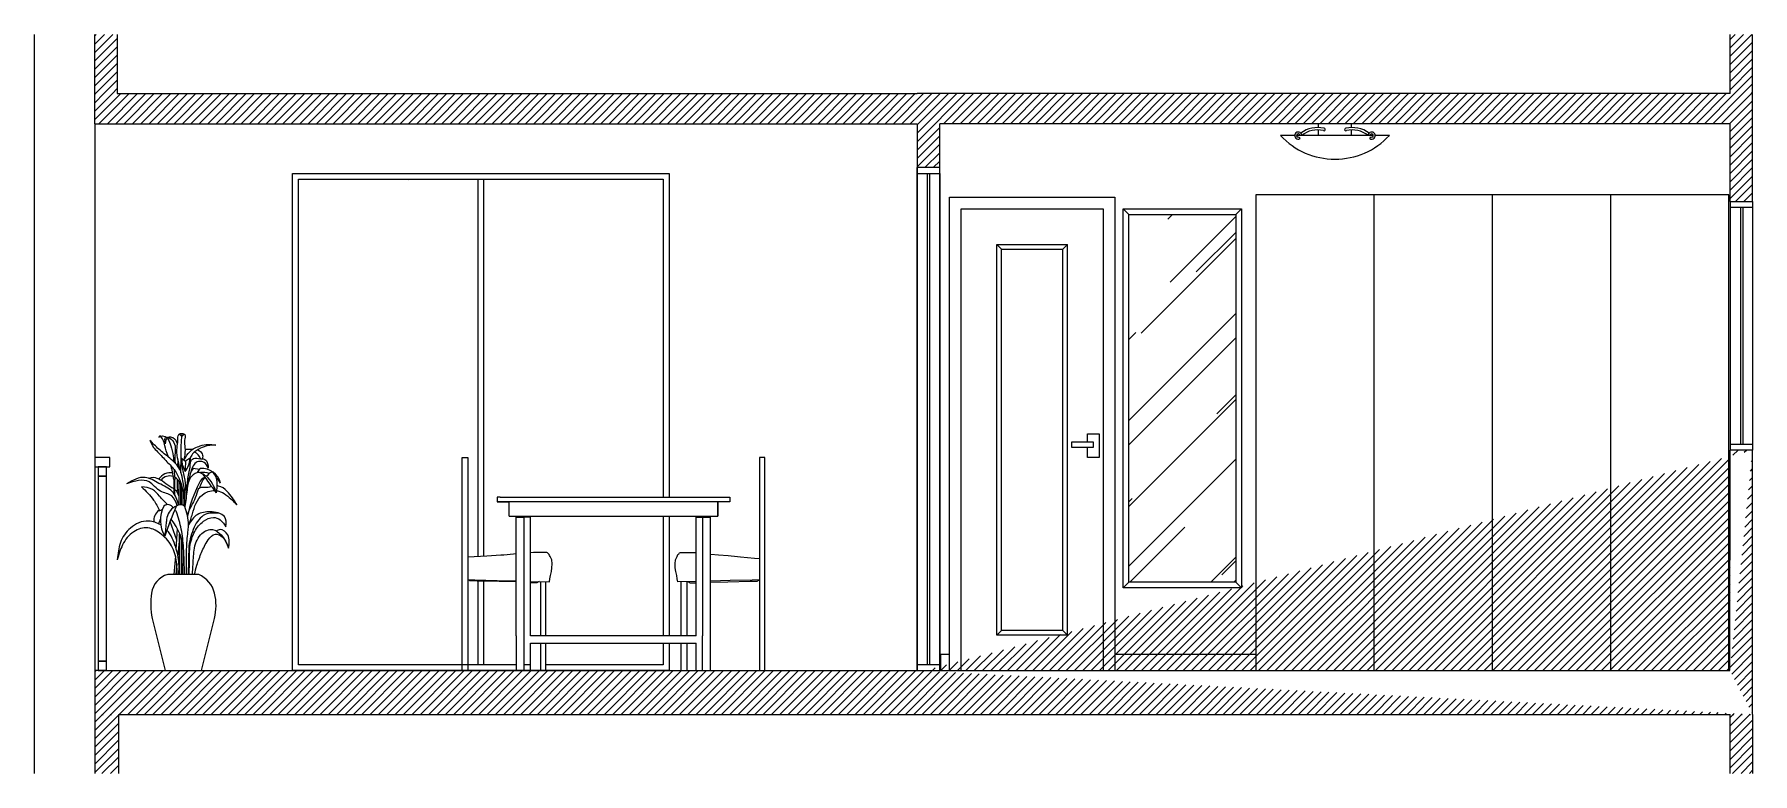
# Model space of a CAD drawing. Header units: inches. Extents: x 342 to 2540, y 601 to 2289.
# Drawn here: x 342 to 1068, y 1569 to 1881 of the extents above; entities that cross this region are included whole.
import ezdxf

# ---------------------------------------------------------------- set-up
doc = ezdxf.new("R2010")
doc.units = ezdxf.units.IN
doc.header["$MEASUREMENT"] = 0
doc.layers.get('0').update_dxf_attribs({"color": 140})
for name, color, linetype, lineweight in [('A-ANNO-DIMS', 3, 'Continuous', 18), ('A-DETL-MBND', 140, 'Continuous', 18), ('A-DOOR-FULL', 2, 'Continuous', 25), ('A-FURN', 8, 'Continuous', 18), ('battiscopa e pavimento', 6, 'Continuous', 13)]:
    doc.layers.add(name, color=color, linetype=linetype, lineweight=lineweight)
doc.layers.add('FINESTRE', color=4, linetype='Continuous')

msp = doc.modelspace()

# ---------------------------------------------------------------- hatches: boundary and pattern name
h = msp.add_hatch()
h.set_pattern_fill('ANSI31', color=1, scale=20)
h.paths.add_polyline_path([(376.8, 1881.08), (367.31, 1881.08), (367.3, 1856.08), (376.8, 1856.08)])
h = msp.add_hatch()
h.set_pattern_fill('ANSI31', color=1, scale=20)
h.paths.add_polyline_path([(1068.2, 1881.04), (1058.69, 1881.08), (1058.69, 1856.08), (1068.2, 1856.08)])
h = msp.add_hatch()
h.set_pattern_fill('ANSI31', color=1, scale=20)
edge = h.paths.add_edge_path()
edge.add_line((372.23, 1612.36), (718.33, 1612.36))
edge.add_line((372.23, 1612.36), (367.3, 1612.36))
edge.add_line((367.3, 1612.36), (367.3, 1593.86))
edge.add_line((367.3, 1593.87), (1068.2, 1593.87))
edge.add_line((715, 1612.36), (1058.6, 1612.36))
edge.add_line((1068.2, 1593.87), (1068.2, 1705.53))
edge.add_line((1058.6, 1612.36), (1058.69, 1705.53))
edge.add_line((1058.69, 1705.53), (1068.19, 1705.53))
h = msp.add_hatch()
h.set_pattern_fill('ANSI31', color=1, scale=20)
h.paths.add_polyline_path([(377.31, 1593.87), (367.3, 1593.87), (367.3, 1593.86), (367.3, 1568.86), (377.31, 1568.86)])
h = msp.add_hatch()
h.set_pattern_fill('ANSI31', color=1, scale=20)
h.paths.add_polyline_path([(1068.2, 1593.87), (1058.69, 1593.87), (1058.69, 1568.86), (1068.2, 1568.86)])
at = {"layer": 'A-ANNO-DIMS'}
h = msp.add_hatch(dxfattribs=at)
h.set_pattern_fill('ANSI31', color=1, scale=20)
h.paths.add_polyline_path([(1068.19, 1856.08), (715, 1856.08), (367.3, 1856.08), (367.3, 1843.36), (715, 1843.36), (715, 1824.86), (724.5, 1824.86), (724.5, 1843.36), (1058.69, 1843.36), (1058.69, 1824.86), (1058.69, 1810.46), (1068.19, 1810.46), (1068.19, 1824.86)])
h = msp.add_hatch(dxfattribs=at)
h.set_pattern_fill('ANSI31', color=1, scale=20)
edge = h.paths.add_edge_path()
edge.add_line((367.3, 1593.86), (1068.2, 1593.86))
edge.add_line((715, 1593.87), (1068.2, 1593.87))
at = {"layer": 'battiscopa e pavimento'}
h = msp.add_hatch(dxfattribs=at)
h.set_pattern_fill('AR-RROOF', color=256, scale=1.424819, angle=45, style=0)
h.set_pattern_definition([(45, (-744951.09, -295037.378), (30.7085711, 81.889523), [542.855972, -72.380796, 180.95199, -36.190398]), (45, (-744929.85, -294990.547), (-59.625809, 8.444857), [108.571194, -11.942831, 217.142389, -27.142799]), (45, (-744960.046, -295002.83), (115.9248561, 150.2160939), [289.523185, -50.6665574, 144.761593, -36.190398])])
h.paths.add_polyline_path([(804.5, 1804.96), (849.7, 1804.96), (849.7, 1649.76), (804.5, 1649.76)])

# ---------------------------------------------------------------- linework, layer by layer
for p, q in [((367.31, 1843.36), (367.31, 1881.08)), ((376.8, 1881.08), (376.8, 1856.08)), ((1058.69, 1856.08), (1058.69, 1881.08)), ((1068.2, 1856.04), (1068.2, 1881.04)), ((1068.19, 1810.46), (1068.2, 1856.08)), ((715, 1843.36), (715, 1824.86)), ((1058.7, 1810.46), (1058.69, 1843.36)), ((1058.6, 1612.36), (1058.69, 1705.53)), ((1068.2, 1593.87), (1068.2, 1705.53)), ((372.23, 1612.36), (367.3, 1612.36)), ((367.31, 1612.36), (367.31, 1568.86)), ((377.31, 1593.86), (377.31, 1568.86)), ((1058.69, 1568.86), (1058.69, 1593.86)), ((1068.2, 1593.87), (1068.2, 1568.86))]:
    msp.add_line(p, q)
at = {"color": 120}
msp.add_line((367.31, 1843.36), (367.31, 1612.36), dxfattribs=at)
msp.add_lwpolyline([(341.73, 1568.86), (341.73, 1881.08)], dxfattribs=at)
at = {"layer": 'A-DETL-MBND'}
for p, q in [((376.8, 1856.08), (715, 1856.08)), ((1058.69, 1856.08), (715, 1856.08)), ((367.3, 1843.36), (715, 1843.36)), ((1058.69, 1843.36), (724.5, 1843.36)), ((724.5, 1824.86), (724.5, 1843.36)), ((715, 1612.36), (1058.6, 1612.36)), ((377.31, 1593.87), (1058.69, 1593.87))]:
    msp.add_line(p, q, dxfattribs=at)
msp.add_lwpolyline([(372.23, 1612.36), (718.33, 1612.36)], dxfattribs=at)
at = {"layer": 'A-DOOR-FULL'}
for p, q in [((733.59, 1612.36), (733.59, 1807.36)), ((733.59, 1807.36), (793.59, 1807.36)), ((793.59, 1807.36), (793.59, 1612.36)), ((750.59, 1790.36), (748.59, 1792.36)), ((748.59, 1627.36), (748.59, 1792.36)), ((748.59, 1792.36), (778.59, 1792.36)), ((750.59, 1629.36), (750.59, 1790.36)), ((750.59, 1790.36), (776.59, 1790.36)), ((776.59, 1790.36), (778.59, 1792.36)), ((776.59, 1629.36), (776.59, 1790.36)), ((778.59, 1627.36), (778.59, 1792.36)), ((750.59, 1629.36), (748.59, 1627.36)), ((778.59, 1627.36), (748.59, 1627.36)), ((776.59, 1629.36), (750.59, 1629.36)), ((776.59, 1629.36), (778.59, 1627.36))]:
    msp.add_line(p, q, dxfattribs=at)
for points in [[(728.59, 1612.36), (728.59, 1812.36), (798.59, 1812.36)], [(798.59, 1812.36), (798.59, 1612.36)], [(786.94, 1708.79), (786.94, 1712.36), (791.94, 1712.36), (791.94, 1702.36), (786.94, 1702.36), (786.94, 1706.79)]]:
    msp.add_lwpolyline(points, dxfattribs=at)
for points in [[(780.25, 1706.79), (789.45, 1706.79), (789.45, 1708.79), (780.25, 1708.79)], [(373.66, 1702.43), (367.3, 1702.43), (367.3, 1698.43), (373.66, 1698.43)], [(372.23, 1698.43), (368.74, 1698.43), (368.74, 1694.43), (372.23, 1694.43)], [(372.23, 1694.43), (368.74, 1694.43), (368.74, 1616.36), (372.23, 1616.36)], [(372.23, 1616.36), (368.74, 1616.36), (368.74, 1612.36), (372.23, 1612.36)]]:
    msp.add_lwpolyline(points, close=True, dxfattribs=at)
at = {"layer": 'A-FURN'}
for p, q in [((874.57, 1838.36), (868.6, 1838.36)), ((907.82, 1838.36), (875.37, 1838.36)), ((884.6, 1841.73), (884.6, 1843.36)), ((898.6, 1843.36), (884.6, 1843.36)), ((884.6, 1838.36), (884.6, 1840.73)), ((898.6, 1841.73), (898.6, 1843.36)), ((898.6, 1838.36), (898.6, 1840.73)), ((914.6, 1838.36), (908.62, 1838.36)), ((908.11, 1813.36), (908.11, 1612.36)), ((958.11, 1813.36), (958.11, 1612.36)), ((1008.11, 1813.36), (1008.11, 1612.36)), ((804.5, 1804.96), (802.1, 1807.36)), ((849.7, 1804.96), (852.1, 1807.36)), ((402.42, 1701.53), (402.19, 1698.39)), ((403.9, 1702.16), (404.26, 1699.45)), ((403.9, 1702.16), (405.66, 1700.79)), ((407.27, 1701.94), (405.66, 1700.79)), ((407.27, 1701.94), (407.7, 1702.16)), ((522.62, 1612.36), (522.62, 1702.36, 100)), ((522.62, 1702.36, 100), (524.98, 1702.36, 100)), ((524.98, 1702.36, 100), (524.98, 1612.36)), ((648.25, 1702.36), (648.25, 1612.36)), ((650.61, 1702.36), (648.25, 1702.36)), ((650.61, 1612.36), (650.61, 1702.36)), ((401.15, 1693.07), (400.64, 1693.13)), ((400.64, 1693.13), (400.74, 1687.1)), ((401.15, 1686.44), (401.15, 1693.07)), ((404.26, 1699.45), (405.43, 1696.47)), ((408.82, 1697.71), (408.08, 1696.55)), ((411.55, 1697.35), (408.82, 1697.71)), ((410.65, 1696.04), (411.84, 1697.71)), ((402.84, 1692.25), (402.84, 1682.3)), ((403.5, 1692.04), (403.5, 1682.39)), ((404.02, 1690.37), (404.09, 1682.32)), ((404.8, 1687.56), (404.89, 1682.02)), ((405.39, 1681.69), (405.39, 1687.5)), ((405.84, 1687.68), (405.84, 1685.24)), ((401.97, 1667.44), (399.09, 1675.28)), ((401.73, 1663.71), (402.27, 1672.3)), ((624.25, 1677.22), (627.53, 1677.22)), ((627.53, 1677.22), (627.53, 1677.59)), ((403.18, 1669.84), (402.33, 1661.33)), ((403.15, 1652.96), (403.15, 1669.96)), ((403.84, 1668.2), (403.76, 1652.96)), ((406.98, 1665.03), (406.77, 1652.96)), ((401.41, 1660.68), (400.76, 1652.96)), ((401.93, 1657.42), (401.48, 1652.96)), ((404.43, 1652.96), (404.64, 1662.44)), ((411.22, 1652.96), (398.11, 1652.96)), ((804.5, 1649.76), (802.1, 1647.36)), ((849.7, 1649.76), (852.1, 1647.36)), ((391.53, 1634.4), (397.03, 1612.36)), ((412.32, 1612.36), (417.83, 1634.4)), ((555.66, 1624.01, -100), (555.66, 1612.36, -100)), ((558.02, 1612.36, -100), (558.02, 1624.01, -100)), ((615.21, 1612.36), (615.21, 1624.01)), ((617.57, 1624.01), (617.57, 1612.36))]:
    msp.add_line(p, q, dxfattribs=at)
at = {"layer": 'A-FURN', "lineweight": 0}
for p, q in [((538.66, 1685.64), (537.39, 1685.64)), ((537.39, 1685.64), (537.39, 1683.62)), ((538.66, 1685.64), (542.5, 1685.64)), ((542.5, 1685.64), (548.53, 1685.64)), ((546.51, 1685.64), (554.37, 1685.64)), ((554.37, 1685.64), (563.87, 1685.64)), ((563.87, 1685.64), (574.64, 1685.64)), ((574.64, 1685.64), (586.15, 1685.64)), ((586.15, 1685.64), (593.09, 1685.64)), ((593.09, 1685.64), (604.79, 1685.64)), ((604.79, 1685.64), (615.38, 1685.64)), ((615.38, 1685.64), (624.89, 1685.64)), ((624.43, 1685.64), (630.46, 1685.64)), ((624.89, 1685.64), (632.74, 1685.64)), ((630.46, 1685.64), (634.29, 1685.64)), ((634.29, 1685.64), (635.76, 1685.64)), ((635.76, 1685.64), (635.76, 1683.62)), ((538.66, 1683.62), (537.39, 1683.62)), ((537.39, 1683.62), (538.66, 1683.62)), ((542.5, 1683.62), (538.66, 1683.62)), ((542.5, 1683.62), (538.66, 1683.62)), ((538.66, 1683.62), (542.5, 1683.62)), ((548.53, 1683.62), (542.5, 1683.62)), ((542.5, 1677.59), (542.5, 1683.62)), ((548.53, 1683.62), (542.5, 1683.62)), ((554.37, 1683.62), (546.51, 1683.62)), ((554.37, 1683.62), (546.51, 1683.62)), ((563.87, 1683.62), (554.37, 1683.62)), ((574.64, 1683.62), (563.87, 1683.62)), ((586.15, 1683.62), (574.64, 1683.62)), ((593.09, 1683.62), (586.15, 1683.62)), ((593.09, 1683.62), (586.15, 1683.62)), ((604.79, 1683.62), (593.09, 1683.62)), ((615.38, 1683.62), (604.79, 1683.62)), ((624.89, 1683.62), (615.38, 1683.62)), ((630.46, 1683.62), (624.43, 1683.62)), ((632.74, 1683.62), (624.89, 1683.62)), ((634.29, 1683.62), (630.46, 1683.62)), ((630.64, 1677.59), (630.64, 1683.62)), ((630.64, 1683.62), (630.64, 1677.59)), ((635.76, 1683.62), (634.29, 1683.62)), ((542.5, 1677.59), (543.6, 1677.59)), ((542.5, 1677.59), (630.64, 1677.59)), ((545.43, 1677.59), (545.43, 1677.22)), ((545.43, 1627.12), (545.43, 1677.22)), ((545.43, 1677.22), (548.71, 1677.22)), ((551.46, 1677.22), (548.71, 1677.22)), ((548.71, 1677.22), (548.71, 1627.12)), ((551.46, 1677.22), (551.46, 1677.59)), ((551.46, 1627.12), (551.46, 1677.22)), ((621.51, 1677.22), (621.51, 1677.59)), ((621.51, 1677.59), (621.51, 1677.22)), ((621.51, 1627.12), (621.51, 1677.22)), ((621.51, 1677.22), (624.25, 1677.22)), ((624.25, 1677.22), (624.25, 1627.12)), ((627.53, 1627.12), (627.53, 1677.22)), ((545.43, 1627.12), (545.43, 1624.01)), ((545.43, 1624.01), (545.43, 1612.36)), ((548.71, 1627.12), (548.71, 1624.01)), ((548.71, 1624.01), (548.71, 1612.36)), ((551.46, 1612.36), (551.46, 1624.01)), ((621.51, 1612.36), (621.51, 1624.01)), ((624.25, 1624.01), (624.25, 1627.12)), ((624.25, 1612.36), (624.25, 1624.01)), ((627.53, 1612.36), (627.53, 1627.12)), ((624.93, 1612.36), (624.93, 1612.36)), ((624.93, 1612.36), (624.93, 1612.36))]:
    msp.add_line(p, q, dxfattribs=at)
at = {"layer": 'A-FURN'}
for points in [[(1058.11, 1612.36), (1058.11, 1813.36), (858.11, 1813.36), (858.11, 1612.36)], [(802.1, 1647.36), (802.1, 1807.36), (852.1, 1807.36), (852.1, 1647.36)], [(804.5, 1649.76), (804.5, 1804.96), (849.7, 1804.96), (849.7, 1649.76)]]:
    msp.add_lwpolyline(points, close=True, dxfattribs=at)
at = {"layer": 'A-FURN', "lineweight": 0}
for points in [[(545.43, 1661.64), (544.26, 1661.56), (540.28, 1661.19), (538.95, 1661.06), (533, 1660.69), (524.95, 1660.28)], [(551.46, 1650.03), (559.5, 1649.83), (559.71, 1651.11), (559.93, 1652.56), (560.34, 1654.2), (560.56, 1655.84), (560.6, 1657.49), (560.46, 1659.14), (559.76, 1660.62), (559.59, 1660.98), (559.42, 1661.36), (559.06, 1661.73), (558.88, 1661.92), (558.71, 1662.11), (558.35, 1662.3), (557.97, 1662.31), (552.7, 1662.29), (551.46, 1662.17)], [(621.51, 1650.02), (613.73, 1649.83), (613.52, 1651.11), (613.3, 1652.56), (612.9, 1654.2), (612.67, 1655.84), (612.63, 1657.49), (612.77, 1659.14), (613.47, 1660.62), (613.64, 1660.98), (613.82, 1661.36), (614.17, 1661.73), (614.35, 1661.92), (614.53, 1662.11), (614.89, 1662.3), (615.26, 1662.31), (620.53, 1662.29), (621.51, 1662.19)], [(627.53, 1661.58), (627.8, 1661.56)], [(627.8, 1661.56), (630.94, 1661.24), (635.01, 1660.95), (638.98, 1660.58), (640.31, 1660.43), (646.24, 1659.86), (648.25, 1659.72)], [(555.12, 1649.94), (554.19, 1649.41), (554.19, 1649.41), (551.46, 1649.49)], [(618.12, 1649.94), (619.04, 1649.41), (619.04, 1649.41), (621.51, 1649.48)], [(627.8, 1650.18), (627.53, 1650.17)], [(627.53, 1649.66), (627.79, 1649.67)], [(621.51, 1627.12), (590.9, 1627.12), (583.42, 1627.12), (583.42, 1627.12), (551.46, 1627.12)], [(551.46, 1624.01), (590.9, 1624.01), (621.51, 1624.01)]]:
    msp.add_lwpolyline(points, dxfattribs=at)
for points in [[(545.43, 1649.84, 50.66), (538.3, 1649.95, 142.17), (528.9, 1650.21, 242.17), (525.89, 1650.29, 274.14), (525.89, 1650.29, 274.14), (524.96, 1650.82, 274.14), (527.97, 1650.74, 242.17), (537.37, 1650.48, 142.17), (545.43, 1650.35, 46.75)], [(627.8, 1649.67, 0), (634.92, 1649.84, 0), (644.32, 1650.1, 100), (647.33, 1650.18, 131.97), (647.33, 1650.18, 131.97), (648.25, 1650.71, 131.97), (645.25, 1650.63, 100), (635.85, 1650.37, 0), (627.8, 1650.18, 0)]]:
    msp.add_polyline3d(points, dxfattribs=at)
at = {"layer": 'A-FURN'}
for points in [[(555.66, 1649.93, 0), (555.66, 1627.12, -100)], [(558.02, 1627.12, -100), (558.02, 1649.87, 0)], [(615.21, 1627.12, 0), (615.21, 1649.87, 0)], [(617.57, 1649.93, 0), (617.57, 1627.12, 0)]]:
    msp.add_polyline3d(points, dxfattribs=at)
for centre, radius, start, end in [((891.6, 1859.81), 31.45, 223.00287, 316.99713), ((876.07, 1838.36), 1.5, 0, 300.80933), ((876.07, 1838.36), 0.7, 0, 300.80933), ((884.25, 1829.84), 11.9, 76.7103, 126.60279), ((884.26, 1830.17), 10.58, 76.32205, 129.24178), ((886.99, 1840.91), 0.514, 243.4206, 90), ((896.2, 1840.91), 0.514, 90, 296.5794), ((898.94, 1829.84), 11.9, 53.39721, 103.2897), ((898.93, 1830.17), 10.58, 50.75822, 103.67795), ((907.12, 1838.36), 1.5, 239.19067, 180), ((907.12, 1838.36), 0.7, 239.19067, 180), ((899.07, 1851.2), 26.34, 210.7004, 212.44081), ((884.12, 1851.2), 26.34, 327.55919, 329.2996)]:
    msp.add_arc(centre, radius, start, end, dxfattribs=at)
for centre, major_axis, start_param, end_param in [((402.36, 1709.82), (1.61, 1.61), 6.203441, 6.871665), ((405.82, 1709.82), (-1.61, 1.61), -0.5562, 0.079744), ((399.02, 1701.96), (-5.97, 5.97), 3.219003, 3.926415), ((453.88, 1696.12), (34.26, 34.26), 2.259666, 2.349042), ((407.47, 1700.29), (3.37, 3.37), 5.827291, 6.659456), ((399.51, 1689.51), (-4.56, 4.56), -0.893841, 0.149309), ((398.96, 1690.04), (-3.22, 3.22), -1.122909, 0.135767), ((397.67, 1688.8), (4.44, 4.44), 5.878581, 6.499046), ((420.05, 1691.37), (12.74, 12.74), 2.249468, 2.658306), ((416.44, 1689.15), (3.95, 3.95), 1.255291, 1.905952), ((423.57, 1686.3), (-8.79, 8.79), 0.104974, 0.527328), ((412.54, 1689.63), (5.74, 5.74), 5.737421, 7.155208), ((412.98, 1687.72), (-5.92, 5.92), -1.113102, -0.660054), ((403.25, 1683.01), (11.37, 11.37), 5.780863, 6.298446), ((412.98, 1687.72), (5.92, 5.92), 5.974085, 6.33973), ((473.22, 1661.2), (48.7, 48.7), 1.89947, 2.11384), ((397.03, 1676), (3.4, 3.4), 1.377404, 2.527825), ((394.42, 1682.28), (1.62, 1.62), 3.891129, 4.620321), ((407.56, 1675.84), (-8.89, 8.89), 0.285566, 1.343092), ((398.13, 1679.94), (-1.78, 1.78), 4.386146, 6.193449), ((628.07, 1589.09), (173, 173), 1.967249, 2.02267), ((404.96, 1675.22), (-5.24, 5.24), -0.121006, 0.768147), ((404.96, 1675.22), (-5.24, 5.24), -0.327975, -0.121006), ((401.29, 1679.28), (-0.433, 0.433), 4.194003, 6.428598), ((403.41, 1679.25), (-2.22, 2.22), -1.467778, -0.201839), ((376.86, 1672.02), (21.3, 21.3), 5.563706, 5.824618), ((366.66, 1684.85), (-20.92, 20.92), 3.569014, 3.634845), ((366.7, 1675.5), (21.81, 21.81), 5.291657, 5.492784), ((383.21, 1662.4), (-15.15, 15.15), 3.928695, 4.634124), ((400.63, 1643.85), (-6.68, 6.68), -0.516143, 0.655855), ((406.43, 1642.11), (8.39, 8.39), 5.74452, 6.652576), ((420.81, 1640.49), (21.15, 21.15), 2.202348, 2.561011), ((396.98, 1639.91), (-15.24, 15.24), 3.668913, 4.165838)]:
    msp.add_ellipse(centre, major_axis=major_axis, ratio=1, start_param=start_param, end_param=end_param, dxfattribs=at)
for points, knots in [([(390.61, 1709.62), (391.02, 1708.64), (391.77, 1706.82), (394.56, 1704.07), (397.57, 1700.73), (402.61, 1695.8), (403.93, 1690.83), (404.8, 1687.56)], [0, 0, 0, 0, 92.573214, 172.047738, 341.39342, 493.117512, 783.811165, 783.811165, 783.811165, 783.811165]), ([(405.39, 1687.5), (405.07, 1689.43), (404.52, 1692.73), (403.37, 1698.22), (399.08, 1702.12), (394.44, 1705.62), (391.82, 1708.36), (390.61, 1709.62)], [0, 0, 0, 0, 173.611636, 297.319719, 482.826727, 661.823934, 815.832375, 815.832375, 815.832375, 815.832375]), ([(398.35, 1702.6), (398.32, 1702.7), (397.79, 1704.32), (396.9, 1707.01), (396.55, 1709.53), (394.71, 1712.01), (394.41, 1711.16), (394.34, 1710.97)], [95.780412, 95.780412, 95.780412, 95.780412, 98.739212, 144.427722, 174.093191, 192.080964, 197.179984, 197.179984, 197.179984, 197.179984]), ([(394.34, 1710.97), (395.07, 1711.27), (396.17, 1711.73), (397.13, 1711.17), (397.42, 1710.93)], [0, 0, 0, 0, 21.302582, 32.237539, 32.237539, 32.237539, 32.237539]), ([(397.11, 1708.48), (396.96, 1709.51), (396.63, 1711.64), (400.3, 1710.03), (401.52, 1707.08), (401.09, 1703.54), (401.16, 1701.15), (401.21, 1700.07)], [0, 0, 0, 0, 23.231014, 47.89678, 79.502475, 117.702999, 149.80669, 149.80669, 149.80669, 149.80669]), ([(397.16, 1708.2), (397.3, 1709.4), (397.52, 1711.45), (401.04, 1710.92), (401.78, 1709.17), (402.24, 1708.09)], [0, 0, 0, 0, 87.53525, 149.028664, 246.783102, 246.783102, 246.783102, 246.783102]), ([(397.76, 1710.6), (397.88, 1710.48), (398.71, 1709.48), (399.65, 1706.95), (400.39, 1703.67), (400.57, 1701.4), (400.61, 1700.65)], [36.622956, 36.622956, 36.622956, 36.622956, 41.302582, 72.258034, 117.097748, 139.158066, 139.158066, 139.158066, 139.158066]), ([(403.21, 1697.33), (403.2, 1697.52), (403.09, 1699.2), (402.09, 1702.16), (401.87, 1706.23), (402.56, 1709.28), (402.27, 1712.13), (403.67, 1712.62), (404.23, 1712.56)], [5.22075, 5.22075, 5.22075, 5.22075, 10.816654, 54.707883, 96.555703, 127.145243, 151.049218, 166.979064, 166.979064, 166.979064, 166.979064]), ([(403.6, 1695.7), (403.63, 1696.37), (403.72, 1698.56), (403.8, 1702.06), (403.79, 1706.28), (403.83, 1708.45), (404.02, 1710.71), (404.23, 1712.56)], [0, 0, 0, 0, 19.816155, 64.427364, 105.427852, 135.252003, 147.740449, 147.740449, 147.740449, 147.740449]), ([(404.23, 1712.56), (404.65, 1712.43), (405.92, 1712.03), (404.92, 1709.23), (405.56, 1706.24), (405.39, 1703.33), (404.98, 1701.63), (404.9, 1701.3)], [0, 0, 0, 0, 34.684108, 105.494277, 196.765302, 322.37183, 351.918404, 351.918404, 351.918404, 351.918404]), ([(405.27, 1701.63), (405.9, 1702.77), (407.36, 1705.43), (411.3, 1707.29), (415.14, 1708.12), (417.33, 1707.74), (418.38, 1707.56)], [0, 0, 0, 0, 112.827124, 262.716684, 363.930122, 456.891404, 456.891404, 456.891404, 456.891404]), ([(418.38, 1707.56), (417.27, 1707.58), (415.02, 1707.61), (411.67, 1706.27), (408.79, 1704.52), (407.81, 1702.63), (407.46, 1701.96)], [0, 0, 0, 0, 97.318446, 195.999752, 316.251488, 382.055515, 382.055515, 382.055515, 382.055515]), ([(405.84, 1687.68), (405.78, 1689.41), (405.67, 1692.9), (404.25, 1697.61), (404.01, 1700.77), (403.9, 1702.16)], [0, 0, 0, 0, 151.629153, 307.435186, 430.544893, 430.544893, 430.544893, 430.544893]), ([(405.43, 1705.89), (406.38, 1705.89), (407.48, 1705.89), (408.58, 1705.89), (408.74, 1705.89)], [0, 0, 0, 0, 27.8, 32.453759, 32.453759, 32.453759, 32.453759]), ([(406.27, 1688.62), (406.31, 1690.03), (406.42, 1693.31), (407.7, 1697.73), (407.7, 1700.88), (407.7, 1702.16)], [0, 0, 0, 0, 123.885108, 289.121666, 401.400248, 401.400248, 401.400248, 401.400248]), ([(415.22, 1697.86), (414.78, 1698.86), (414.14, 1700.28), (411.95, 1700.8), (409.81, 1700.52), (407.94, 1697.25), (407.35, 1694.59), (406.94, 1692.72)], [0, 0, 0, 0, 88.72294, 126.717676, 190.850351, 263.69045, 434.719921, 434.719921, 434.719921, 434.719921]), ([(407.61, 1700.08), (407.98, 1700.86), (408.84, 1702.69), (411.35, 1701.66), (413.27, 1701.99), (415.08, 1700.64), (415.16, 1698.95), (415.22, 1697.86)], [0, 0, 0, 0, 67.098137, 156.548458, 188.348458, 238.105066, 330.220211, 330.220211, 330.220211, 330.220211]), ([(410.7, 1705.62), (410.76, 1705.6), (411.63, 1705.28), (413.06, 1704.12), (412.9, 1702.54), (412.83, 1701.83)], [51.768965, 51.768965, 51.768965, 51.768965, 53.823067, 78.173837, 98.198821, 98.198821, 98.198821, 98.198821]), ([(402.84, 1682.3), (402.13, 1684.4), (400.66, 1688.71), (394.4, 1691.18), (388.01, 1695.39), (383.31, 1692.75), (380.64, 1691.25)], [0, 0, 0, 0, 185.876678, 381.705685, 567.951329, 814.616284, 814.616284, 814.616284, 814.616284]), ([(402.05, 1682.17), (401.49, 1683.7), (400.3, 1687), (394.27, 1687.49), (389.93, 1694.22), (384.17, 1692.38), (380.64, 1691.25)], [0, 0, 0, 0, 132.936917, 286.724302, 467.492663, 752.255722, 752.255722, 752.255722, 752.255722]), ([(389.99, 1693.63), (390.37, 1693.77), (392.89, 1694.6), (396.65, 1691.9), (399.62, 1689.93), (400.71, 1689.22)], [3.653797, 3.653797, 3.653797, 3.653797, 15.498387, 81.271938, 120.132007, 120.132007, 120.132007, 120.132007]), ([(400.64, 1693.13), (400.54, 1693.88), (400.28, 1695.81), (399.84, 1697.66), (399.53, 1698.78)], [0, 0, 0, 0, 22.44393, 56.873836, 56.873836, 56.873836, 56.873836]), ([(400.78, 1697.32), (400.78, 1697.28), (400.82, 1696.55), (400.89, 1695.82), (401.15, 1693.07)], [171.912566, 171.912566, 171.912566, 171.912566, 173.013757, 193.476406, 193.476406, 193.476406, 193.476406]), ([(418.69, 1687.5), (417.36, 1689.26), (415.25, 1692.07), (411.97, 1697.1), (406.83, 1694.08), (406.26, 1688.24), (405.7, 1683.97), (405.39, 1681.69)], [0, 0, 0, 0, 205.345562, 327.99384, 439.898264, 617.874891, 823.49989, 823.49989, 823.49989, 823.49989]), ([(418.69, 1687.5), (419, 1689.13), (419.53, 1691.94), (417.47, 1696.99), (415.38, 1695.49), (414.38, 1694.12), (413.06, 1695.51), (412.09, 1695.84), (411.57, 1696.02)], [0, 0, 0, 0, 158.472711, 273.298666, 322.590044, 355.10108, 399.709869, 450.201763, 450.201763, 450.201763, 450.201763]), ([(386.98, 1689.99), (387.91, 1689.14), (389.78, 1687.42), (392.48, 1684.15), (393.89, 1681.53), (394.69, 1680.04)], [0, 0, 0, 0, 110.96959, 223.749243, 372.859202, 372.859202, 372.859202, 372.859202]), ([(397.94, 1682.45), (396.83, 1683.61), (394.8, 1685.76), (391.76, 1689.51), (388.66, 1689.82), (386.98, 1689.99)], [0, 0, 0, 0, 143.157114, 263.674996, 406.149415, 406.149415, 406.149415, 406.149415]), ([(416.79, 1690.05), (416.08, 1689.9), (414.3, 1689.52), (410.91, 1690.2), (410, 1684.64), (407.45, 1681.43), (406.64, 1678.38), (406.46, 1677.62)], [139.115808, 139.115808, 139.115808, 139.115808, 159.734412, 189.6309, 223.951885, 293.794923, 316.484737, 316.484737, 316.484737, 316.484737]), ([(406.92, 1674), (407.69, 1675.45), (408.84, 1679.92), (411.03, 1686.61), (416.14, 1688.5), (417.96, 1688.46)], [0, 0, 0, 0, 48.221572, 137.421796, 190.399545, 190.399545, 190.399545, 190.399545]), ([(418.85, 1688.38), (419.97, 1688.2), (423.24, 1686.68), (425.68, 1684.14), (427.33, 1682.42)], [199.057815, 199.057815, 199.057815, 199.057815, 232.259064, 301.985386, 301.985386, 301.985386, 301.985386]), ([(427.33, 1682.42), (426.13, 1684.38), (424.2, 1687.51), (420.73, 1690.22), (419.25, 1690.36), (419.07, 1690.36)], [0, 0, 0, 0, 68.684205, 110.193722, 115.809869, 115.809869, 115.809869, 115.809869]), ([(405.19, 1652.96), (405.13, 1656.71), (405.04, 1663.13), (404.08, 1672.05), (402.6, 1677.03), (401.88, 1679.45)], [0, 0, 0, 0, 331.37604, 566.620424, 788.854625, 788.854625, 788.854625, 788.854625]), ([(422.73, 1673.03), (422.85, 1674.67), (423.04, 1677.49), (419.28, 1679.2), (415.4, 1679.63), (410.12, 1678.89), (407.99, 1675.63), (406.92, 1674)], [0, 0, 0, 0, 129.692595, 222.322991, 321.919035, 485.833298, 650.816933, 650.816933, 650.816933, 650.816933]), ([(420.05, 1678.76), (417.85, 1678.96), (413.2, 1679.28), (408.59, 1672.59), (407.55, 1667.68), (406.98, 1665.03)], [3.224672, 3.224672, 3.224672, 3.224672, 64.001038, 133.106734, 213.90807, 213.90807, 213.90807, 213.90807]), ([(395.13, 1673.9), (393.57, 1674.88), (389.04, 1676.44), (381.97, 1673.3), (377.57, 1666.64), (377.03, 1661.68), (376.76, 1659.22)], [226.813384, 226.813384, 226.813384, 226.813384, 279.44706, 359.671993, 432.898491, 504.955413, 504.955413, 504.955413, 504.955413]), ([(402.09, 1652.96), (402.08, 1654.44), (402.04, 1658.26), (400.65, 1664.6), (396.03, 1669.94), (389.92, 1673.54), (382.98, 1671.35), (378.72, 1665.81), (377.4, 1661.35), (376.76, 1659.22)], [0, 0, 0, 0, 131.487642, 337.262276, 555.055664, 741.844636, 924.079759, 1138.581228, 1333.887449, 1333.887449, 1333.887449, 1333.887449]), ([(402.84, 1652.96), (402.89, 1654.51), (403.02, 1658.43), (401.64, 1664.89), (399.57, 1669.68), (397.77, 1671.69)], [0, 0, 0, 0, 45.4, 115.100215, 193.705218, 193.705218, 193.705218, 193.705218]), ([(406.06, 1652.96), (406.07, 1653.88), (406.07, 1657.75), (405.93, 1663.98), (406.57, 1670.19), (406.86, 1673.19), (406.92, 1674)], [0, 0, 0, 0, 27, 114.002069, 184.441263, 206.731171, 206.731171, 206.731171, 206.731171]), ([(407.15, 1652.96), (407.19, 1653.98), (407.35, 1657.88), (406.99, 1664.07), (409.01, 1671.01), (412.62, 1675.42), (416.92, 1677.62), (420.78, 1676.11), (422.04, 1674.12), (422.73, 1673.03)], [0, 0, 0, 0, 90.649655, 344.569485, 544.008799, 710.416612, 842.450698, 934.516979, 1046.206593, 1046.206593, 1046.206593, 1046.206593]), ([(408.53, 1652.96), (408.65, 1654.39), (408.94, 1658.12), (409.04, 1664.14), (411.36, 1670.34), (417.03, 1672.78), (421.63, 1669.36), (423, 1666.05), (423.82, 1664.05)], [0, 0, 0, 0, 126.919502, 329.919108, 534.387981, 673.873464, 799.106846, 989.265201, 989.265201, 989.265201, 989.265201]), ([(423.82, 1664.05), (424.14, 1666.01), (424.68, 1669.32), (420.93, 1672.46), (419.2, 1671.64), (418.68, 1671.35)], [0, 0, 0, 0, 55.504234, 93.894337, 110.493209, 110.493209, 110.493209, 110.493209]), ([(409.43, 1652.96), (409.74, 1654.27), (410.48, 1657.45), (412.43, 1662.41), (414.47, 1666.91), (417.86, 1670.82), (422.25, 1668.55), (423.22, 1665.79), (423.82, 1664.05)], [0, 0, 0, 0, 118.892388, 288.416546, 463.406831, 579.038834, 671.854781, 831.942382, 831.942382, 831.942382, 831.942382])]:
    msp.add_open_spline(points, degree=3, knots=knots, dxfattribs=at)
msp.add_open_spline([(401.15, 1688.92), (401.54, 1688.67), (402.18, 1687.59), (402.84, 1686.01)], degree=3, dxfattribs=at)
at = {"layer": 'battiscopa e pavimento'}
for p, q in [((724.5, 1619.36), (728.59, 1619.36)), ((724.99, 1612.36), (724.99, 1619.23)), ((798.59, 1619.36), (858.11, 1619.36)), ((1058.11, 1612.36), (1058.11, 1619.39))]:
    msp.add_line(p, q, dxfattribs=at)
for centre, start, end in [((724.5, 1618.36), 60.23284, 90), ((1058.61, 1618.52), 90, 119.76716)]:
    msp.add_arc(centre, 1, start, end, dxfattribs=at)
at = {"layer": 'FINESTRE'}
for p, q in [((450.88, 1822.36), (610.08, 1822.37)), ((450.88, 1612.37), (450.88, 1822.36)), ((453.37, 1614.87), (453.38, 1819.87)), ((453.38, 1819.87), (607.58, 1819.87)), ((529.23, 1819.88), (529.23, 1660.5)), ((607.58, 1819.87), (607.58, 1685.64)), ((610.08, 1822.37), (610.08, 1685.64)), ((715, 1822.36), (714.99, 1614.86)), ((719.15, 1822.36), (719.15, 1614.86)), ((720.15, 1822.36), (720.15, 1614.86)), ((724.5, 1822.36), (724.5, 1614.86)), ((1058.69, 1810.46), (1058.69, 1705.53)), ((1068.19, 1807.96), (1058.69, 1807.96)), ((1063.04, 1807.96), (1063.04, 1708.03)), ((1064.04, 1807.96), (1064.04, 1708.03)), ((1058.69, 1708.03), (1068.19, 1708.03)), ((607.58, 1677.59), (607.58, 1660.36)), ((610.08, 1677.59), (610.08, 1660.36)), ((610.08, 1660.36), (610.08, 1627.12)), ((529.23, 1650.21), (529.23, 1614.87)), ((610.08, 1624.01), (610.08, 1612.36)), ((558.02, 1614.87), (558.02, 1614.87, -100)), ((610.08, 1612.36), (450.88, 1612.35)), ((715, 1612.36), (724.5, 1612.36))]:
    msp.add_line(p, q, dxfattribs=at)
for points in [[(715, 1612.36), (715, 1824.86)], [(724.5, 1612.36), (724.5, 1824.86)], [(500.1, 1819.86), (607.58, 1819.87), (607.58, 1685.64)], [(531.74, 1660.63), (531.73, 1698.91), (531.73, 1819.87)], [(1058.69, 1810.46), (1068.19, 1810.46), (1068.19, 1705.53), (1058.69, 1705.53)], [(607.58, 1677.59), (607.58, 1660.36), (607.58, 1627.12)], [(531.74, 1650.62), (531.74, 1650.64)], [(531.74, 1614.88), (531.74, 1650.15)], [(607.58, 1624.01), (607.58, 1614.87), (558.02, 1614.87)], [(545.43, 1614.87), (491.33, 1614.87), (453.38, 1614.87)], [(551.46, 1614.87), (548.71, 1614.87)]]:
    msp.add_lwpolyline(points, dxfattribs=at)
for points in [[(724.5, 1822.36), (724.5, 1824.86), (715, 1824.86), (715, 1822.36)], [(724.5, 1612.36), (724.5, 1614.86), (715, 1614.86), (715, 1612.36)]]:
    msp.add_lwpolyline(points, close=True, dxfattribs=at)

doc.saveas('drawing.dxf')
